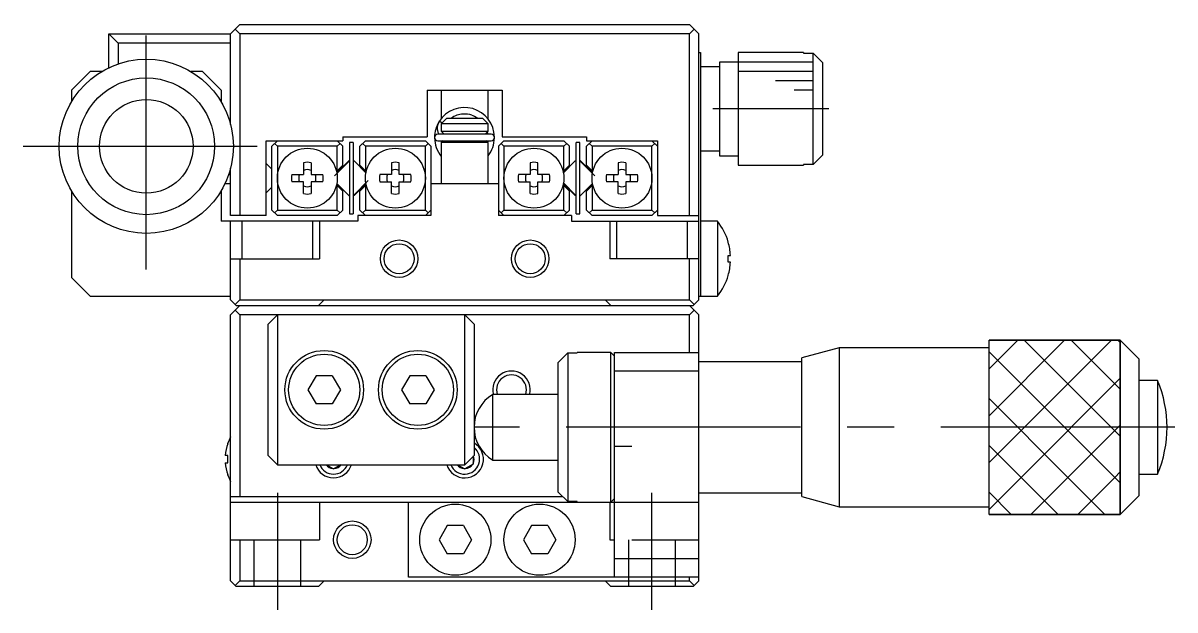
# Model space of a CAD drawing. Extents: x -5 to 371, y 36 to 269.
# Drawn here: x 136.4 to 197.9, y 60.8 to 92.2 of the extents above; entities that cross this region are included whole.
import ezdxf

# ---------------------------------------------------------------- set-up
doc = ezdxf.new("R2010")
doc.units = 0
doc.header["$LTSCALE"] = 10
doc.linetypes.add('CENTER', pattern=[2, 1.25, -0.25, 0.25, -0.25])
doc.linetypes.add('DASHED', pattern=[3.5, 2, -1.5])
doc.layers.get('0').update_dxf_attribs({"linetype": 'CONTINUOUS'})
doc.layers.add('CENTER', color=1, linetype='CENTER')

msp = doc.modelspace()

# ---------------------------------------------------------------- linework, layer by layer
at = {"color": 7, "linetype": 'CONTINUOUS'}
for p, q in [((147.933396, 92.088392), (147.433396, 91.588392)), ((147.933396, 91.588392), (147.683396, 91.838392)), ((147.933396, 92.088392), (171.933396, 92.088392)), ((172.433396, 91.588392), (171.933396, 92.088392)), ((172.183396, 91.838392), (171.933396, 91.588392)), ((140.933396, 91.588392), (141.433396, 91.088392)), ((140.933396, 91.588392), (147.433396, 91.588392)), ((140.933396, 89.786308), (140.933396, 91.588392)), ((147.433396, 91.088392), (141.433396, 91.088392)), ((141.433396, 91.088392), (141.433396, 89.989812)), ((147.433396, 86.759929), (147.433396, 91.588392)), ((171.933396, 91.588392), (147.933396, 91.588392)), ((147.933396, 91.588392), (147.933396, 81.888392)), ((171.933396, 81.888392), (171.933396, 91.588392)), ((172.433396, 77.388392), (172.433396, 91.588392)), ((172.433396, 90.588392), (172.533396, 90.588392)), ((172.533396, 90.588392), (172.533396, 77.588392)), ((178.033396, 90.588392), (174.533396, 90.588392)), ((174.533396, 90.588392), (174.533396, 84.588392)), ((178.033396, 90.588392), (178.033396, 90.561605)), ((178.033396, 90.561605), (178.533396, 90.561605)), ((178.533396, 84.615178), (178.533396, 90.561605)), ((178.533396, 90.561605), (179.033396, 90.056184)), ((173.533396, 89.838392), (172.533396, 89.838392)), ((174.533396, 90.088392), (173.533396, 90.088392)), ((173.533396, 90.088392), (173.533396, 85.088392)), ((179.033396, 90.056184), (179.033396, 85.120599)), ((139.933396, 89.588392), (138.933396, 88.588392)), ((140.562215, 89.588392), (139.933396, 89.588392)), ((145.933396, 89.588392), (145.304577, 89.588392)), ((145.933396, 89.588392), (146.933396, 88.588392)), ((138.933396, 88.588392), (138.933396, 87.959573)), ((146.933396, 88.588392), (146.933396, 87.959573)), ((157.933396, 88.588392), (161.933396, 88.588392)), ((157.933396, 88.588392), (157.933396, 86.088392)), ((158.683396, 88.588392), (158.683396, 87.068814)), ((161.183396, 87.046141), (161.183396, 88.588392)), ((161.933396, 88.588392), (161.933396, 86.088392)), ((158.493311, 86.737209), (158.48521, 86.704754)), ((158.50302, 86.769223), (158.493311, 86.737209)), ((158.514313, 86.800718), (158.50302, 86.769223)), ((158.527164, 86.831616), (158.514313, 86.800718)), ((158.54154, 86.861841), (158.527164, 86.831616)), ((158.557405, 86.891316), (158.54154, 86.861841)), ((158.579491, 86.92661), (158.553252, 86.88409)), ((158.573774, 86.918482), (158.557405, 86.891316)), ((158.574756, 86.919095), (158.573774, 86.918482)), ((158.57538, 86.919189), (158.574756, 86.919095)), ((158.577414, 86.919065), (158.57538, 86.919189)), ((158.580198, 86.918451), (158.577414, 86.919065)), ((158.579447, 86.926568), (158.737866, 86.842862)), ((158.583717, 86.917348), (158.580198, 86.918451)), ((158.587953, 86.915763), (158.583717, 86.917348)), ((158.593031, 86.91364), (158.587953, 86.915763)), ((158.598816, 86.911028), (158.593031, 86.91364)), ((158.605274, 86.907941), (158.598816, 86.911028)), ((158.612372, 86.904396), (158.605274, 86.907941)), ((158.620069, 86.900413), (158.612372, 86.904396)), ((158.628324, 86.896014), (158.620069, 86.900413)), ((158.637091, 86.891222), (158.628324, 86.896014)), ((158.646322, 86.886064), (158.637091, 86.891222)), ((158.655966, 86.880569), (158.646322, 86.886064)), ((158.665971, 86.874766), (158.655966, 86.880569)), ((158.67628, 86.868688), (158.665971, 86.874766)), ((158.686839, 86.862368), (158.67628, 86.868688)), ((158.983396, 87.088392), (158.683396, 86.788392)), ((161.183396, 86.788392), (158.683396, 86.788392)), ((158.683396, 86.788392), (158.683396, 86.388392)), ((158.697587, 86.855841), (158.686839, 86.862368)), ((158.708467, 86.849142), (158.697587, 86.855841)), ((158.719419, 86.842308), (158.708467, 86.849142)), ((158.730382, 86.835378), (158.719419, 86.842308)), ((158.983396, 87.088392), (160.883396, 87.088392)), ((160.321392, 87.245871), (160.453687, 87.193109)), ((160.453687, 87.193109), (160.545641, 87.14554)), ((160.545641, 87.14554), (160.636245, 87.088412)), ((161.183396, 86.788392), (160.883396, 87.088392)), ((161.183396, 86.388392), (161.183396, 86.788392)), ((161.29609, 86.882265), (161.274594, 86.918572)), ((161.274831, 86.917867), (161.274775, 86.918201)), ((158.470733, 86.605553), (158.469222, 86.572145)), ((158.469222, 86.572145), (158.469378, 86.538703)), ((158.469378, 86.538703), (158.471199, 86.50531)), ((158.473907, 86.638845), (158.470733, 86.605553)), ((158.471199, 86.50531), (158.474683, 86.472048)), ((158.478737, 86.671939), (158.473907, 86.638845)), ((158.474683, 86.472048), (158.479819, 86.438999)), ((158.48521, 86.704754), (158.478737, 86.671939)), ((158.479819, 86.438999), (158.486596, 86.406244)), ((158.486596, 86.406244), (158.494998, 86.373864)), ((158.494998, 86.373864), (158.505002, 86.341938)), ((161.349211, 86.235391), (158.499211, 86.235391)), ((158.505002, 86.341938), (158.516586, 86.310545)), ((158.516586, 86.310545), (158.52972, 86.279763)), ((158.52972, 86.279763), (158.544373, 86.249668)), ((158.544373, 86.249668), (158.552044, 86.235291)), ((158.683396, 86.388392), (161.183396, 86.388392)), ((158.683396, 86.388392), (158.836396, 86.235391)), ((161.030396, 86.235391), (161.183396, 86.388392)), ((161.14135, 86.346312), (161.162267, 86.234871)), ((149.333396, 85.888392), (153.433396, 85.888392)), ((149.333396, 81.888392), (149.333396, 85.888392)), ((149.933396, 85.888392), (149.633396, 85.588392)), ((149.633396, 82.188392), (149.633396, 85.588392)), ((149.933396, 85.588392), (149.783396, 85.738392)), ((153.133396, 85.588392), (149.933396, 85.588392)), ((149.933396, 85.588392), (149.933396, 82.188392)), ((153.133396, 85.888392), (153.433396, 85.588392)), ((153.283396, 85.738392), (153.133396, 85.588392)), ((153.133396, 84.28744), (153.133396, 85.588392)), ((153.433396, 86.088392), (157.933396, 86.088392)), ((153.433396, 86.088392), (153.433396, 85.888392)), ((153.433396, 84.58744), (153.433396, 85.588392)), ((153.783396, 85.788392), (153.783396, 81.988392)), ((153.983396, 85.788392), (153.783396, 85.788392)), ((153.983396, 85.788392), (153.983396, 81.988392)), ((154.633396, 85.888392), (154.333396, 85.588392)), ((154.333396, 84.58744), (154.333396, 85.588392)), ((154.633396, 85.588392), (154.483396, 85.738392)), ((154.633396, 85.888392), (157.833396, 85.888392)), ((157.833396, 85.588392), (154.633396, 85.588392)), ((154.633396, 85.588392), (154.633396, 84.28744)), ((157.833396, 85.888392), (158.133396, 85.588392)), ((157.983396, 85.738392), (157.833396, 85.588392)), ((157.833396, 82.188392), (157.833396, 85.588392)), ((158.133396, 85.588392), (158.133396, 81.888392)), ((158.499211, 85.885391), (161.349211, 85.885391)), ((158.780396, 85.885391), (158.683396, 85.788392)), ((161.183396, 85.788392), (158.683396, 85.788392)), ((158.683396, 85.788392), (158.683396, 83.588392)), ((158.700212, 85.805424), (158.68625, 85.885364)), ((161.183396, 85.788392), (161.086396, 85.885391)), ((161.16237, 85.885349), (161.151398, 85.820626)), ((161.183396, 83.588392), (161.183396, 85.788392)), ((162.033396, 85.888392), (161.733396, 85.588392)), ((161.733396, 85.588392), (161.733396, 81.888392)), ((162.033396, 85.588392), (161.883396, 85.738392)), ((161.933396, 86.088392), (166.433396, 86.088392)), ((162.033396, 85.888392), (165.233396, 85.888392)), ((165.233396, 85.588392), (162.033396, 85.588392)), ((162.033396, 85.588392), (162.033396, 82.188392)), ((165.233396, 85.888392), (165.533396, 85.588392)), ((165.383396, 85.738392), (165.233396, 85.588392)), ((165.233396, 84.28744), (165.233396, 85.588392)), ((165.533396, 84.58744), (165.533396, 85.588392)), ((165.883396, 81.988392), (165.883396, 85.788392)), ((166.083396, 85.788392), (165.883396, 85.788392)), ((166.083396, 81.988392), (166.083396, 85.788392)), ((166.433396, 86.088392), (166.433396, 85.888392)), ((166.433396, 85.888392), (170.233396, 85.888392)), ((166.733396, 85.888392), (166.433396, 85.588392)), ((166.433396, 84.58744), (166.433396, 85.588392)), ((166.733396, 85.588392), (166.583396, 85.738392)), ((169.933396, 85.588392), (166.733396, 85.588392)), ((166.733396, 85.588392), (166.733396, 84.28744)), ((169.933396, 85.888392), (170.233396, 85.588392)), ((170.083396, 85.738392), (169.933396, 85.588392)), ((169.933396, 82.188392), (169.933396, 85.588392)), ((170.233396, 85.888392), (170.233396, 81.888392)), ((172.533396, 85.338392), (173.533396, 85.338392)), ((173.533396, 85.088392), (174.533396, 85.088392)), ((179.033396, 85.120599), (178.533396, 84.615178)), ((147.433396, 81.888392), (147.433396, 84.416854)), ((149.618097, 84.388392), (149.333396, 84.673092)), ((149.618097, 84.388392), (149.618097, 83.388392)), ((151.333396, 84.714527), (151.333396, 84.088392)), ((151.733396, 84.714527), (151.733396, 84.088392)), ((152.981835, 84.012135), (153.759652, 84.789953)), ((153.433396, 84.58744), (153.09274, 84.246784)), ((153.724297, 84.789953), (153.107798, 84.173453)), ((154.658995, 84.173453), (154.042495, 84.789953)), ((154.333396, 84.58744), (154.674052, 84.246784)), ((156.033396, 84.714527), (156.033396, 84.088392)), ((156.433396, 84.088392), (156.433396, 84.714527)), ((163.433396, 84.714527), (163.433396, 84.088392)), ((163.833396, 84.088392), (163.833396, 84.714527)), ((165.19274, 84.246784), (165.533396, 84.58744)), ((165.824297, 84.789953), (165.207798, 84.173453)), ((166.10714, 84.789953), (166.884958, 84.012135)), ((166.758995, 84.173453), (166.142495, 84.789953)), ((166.433396, 84.58744), (166.774052, 84.246784)), ((168.133396, 84.714527), (168.133396, 84.088392)), ((168.533396, 84.714527), (168.533396, 84.088392)), ((174.533396, 84.588392), (178.033396, 84.588392)), ((178.533396, 84.615178), (178.033396, 84.615178)), ((178.033396, 84.615178), (178.033396, 84.588392)), ((147.334816, 84.088392), (147.433396, 84.088392)), ((150.707261, 84.088392), (151.333396, 84.088392)), ((151.333396, 83.688392), (150.707261, 83.688392)), ((151.333396, 83.062256), (151.333396, 83.688392)), ((151.733396, 84.088392), (152.359532, 84.088392)), ((151.733396, 83.688392), (151.733396, 83.062256)), ((152.359532, 83.688392), (151.733396, 83.688392)), ((154.784958, 83.764647), (154.00714, 82.98683)), ((156.033396, 84.088392), (155.407261, 84.088392)), ((155.407261, 83.688392), (156.033396, 83.688392)), ((156.033396, 83.062256), (156.033396, 83.688392)), ((157.059532, 84.088392), (156.433396, 84.088392)), ((156.433396, 83.062256), (156.433396, 83.688392)), ((156.433396, 83.688392), (157.059532, 83.688392)), ((163.433396, 84.088392), (162.807261, 84.088392)), ((162.807261, 83.688392), (163.433396, 83.688392)), ((163.433396, 83.062256), (163.433396, 83.688392)), ((164.459532, 84.088392), (163.833396, 84.088392)), ((163.833396, 83.062256), (163.833396, 83.688392)), ((163.833396, 83.688392), (164.459532, 83.688392)), ((167.507261, 84.088392), (168.133396, 84.088392)), ((168.133396, 83.688392), (167.507261, 83.688392)), ((168.133396, 83.062256), (168.133396, 83.688392)), ((168.533396, 84.088392), (169.159532, 84.088392)), ((168.533396, 83.688392), (168.533396, 83.062256)), ((169.159532, 83.688392), (168.533396, 83.688392)), ((138.933396, 83.21721), (138.933396, 78.588392)), ((146.933396, 83.21721), (146.933396, 81.588392)), ((147.433396, 83.588392), (147.131312, 83.588392)), ((149.333396, 83.103691), (149.618097, 83.388392)), ((153.09274, 83.529999), (153.433396, 83.189343)), ((153.107798, 83.60333), (153.724297, 82.98683)), ((153.133396, 82.188392), (153.133396, 83.489343)), ((153.433396, 82.188392), (153.433396, 83.189343)), ((154.042495, 82.98683), (154.658995, 83.60333)), ((154.674052, 83.529999), (154.333396, 83.189343)), ((154.333396, 82.188392), (154.333396, 83.189343)), ((154.633396, 83.489343), (154.633396, 82.188392)), ((161.733396, 83.588392), (158.133396, 83.588392)), ((165.533396, 83.189343), (165.19274, 83.529999)), ((165.207798, 83.60333), (165.824297, 82.98683)), ((165.859653, 82.986831), (165.212965, 83.633517)), ((165.233396, 82.188392), (165.233396, 83.489343)), ((165.533396, 82.188392), (165.533396, 83.189343)), ((166.142495, 82.98683), (166.758995, 83.60333)), ((166.774052, 83.529999), (166.433396, 83.189343)), ((166.433396, 82.188392), (166.433396, 83.189343)), ((166.733396, 83.489343), (166.733396, 82.188392)), ((149.333396, 81.888392), (147.433396, 81.888392)), ((149.633396, 82.188392), (149.933396, 81.888392)), ((149.783396, 82.038392), (149.933396, 82.188392)), ((149.933396, 82.188392), (153.133396, 82.188392)), ((153.133396, 81.888392), (149.933396, 81.888392)), ((153.133396, 82.188392), (153.283396, 82.038392)), ((153.133396, 81.888392), (153.433396, 82.188392)), ((153.783396, 81.988392), (153.983396, 81.988392)), ((154.233396, 81.888392), (154.233396, 81.588392)), ((158.133396, 81.888392), (154.233396, 81.888392)), ((154.333396, 82.188392), (154.633396, 81.888392)), ((154.483396, 82.038392), (154.633396, 82.188392)), ((154.633396, 82.188392), (157.833396, 82.188392)), ((157.833396, 82.188392), (157.983396, 82.038392)), ((157.833396, 81.888392), (158.133396, 82.188392)), ((161.733396, 82.188392), (162.033396, 81.888392)), ((165.633396, 81.888392), (161.733396, 81.888392)), ((161.883396, 82.038392), (162.033396, 82.188392)), ((162.033396, 82.188392), (165.233396, 82.188392)), ((165.233396, 82.188392), (165.383396, 82.038392)), ((165.233396, 81.888392), (165.533396, 82.188392)), ((165.633396, 81.888392), (165.633396, 81.588392)), ((165.883396, 81.988392), (166.083396, 81.988392)), ((166.433396, 82.188392), (166.733396, 81.888392)), ((166.583396, 82.038392), (166.733396, 82.188392)), ((166.733396, 82.188392), (169.933396, 82.188392)), ((169.933396, 81.888392), (166.733396, 81.888392)), ((169.933396, 82.188392), (170.083396, 82.038392)), ((169.933396, 81.888392), (170.233396, 82.188392)), ((170.233396, 81.888392), (172.433396, 81.888392)), ((154.233396, 81.588392), (146.933396, 81.588392)), ((147.433396, 77.388392), (147.433396, 81.588392)), ((148.033396, 81.588392), (148.033396, 79.588392)), ((151.833396, 79.588392), (151.833396, 81.588392)), ((152.183396, 81.588392), (152.183396, 79.588392)), ((165.633396, 81.588392), (172.433396, 81.588392)), ((167.683396, 81.588392), (167.683396, 79.588392)), ((168.033396, 81.588392), (168.033396, 79.588392)), ((171.833396, 79.588392), (171.833396, 81.588392)), ((173.431395, 81.588392), (172.533396, 81.588392)), ((173.431395, 81.588392), (173.431395, 77.588392)), ((174.002918, 80.474753), (174.00754, 80.477007)), ((147.433396, 79.588392), (152.183396, 79.588392)), ((147.933396, 79.588392), (147.933396, 77.388392)), ((172.433396, 79.588392), (167.683396, 79.588392)), ((171.933396, 77.388392), (171.933396, 79.588392)), ((174.002918, 79.768392), (174.123255, 79.768392)), ((174.002918, 79.408392), (174.002918, 79.768392)), ((174.123255, 79.408392), (174.002918, 79.408392)), ((138.933396, 78.588392), (139.933396, 77.588392)), ((174.00754, 78.699776), (174.002918, 78.70203)), ((139.933396, 77.588392), (147.433396, 77.588392)), ((172.433396, 77.588392), (173.431395, 77.588392)), ((147.733396, 77.088392), (147.433396, 77.388392)), ((147.933396, 77.088392), (147.433396, 76.588392)), ((147.933396, 77.388392), (147.683396, 77.138392)), ((147.733396, 77.088392), (172.133396, 77.088392)), ((147.933396, 77.388392), (171.933396, 77.388392)), ((152.133396, 77.088392), (152.433396, 77.388392)), ((167.433396, 77.388392), (167.733396, 77.088392)), ((172.183396, 77.138392), (171.933396, 77.388392)), ((172.433396, 76.588392), (171.933396, 77.088392)), ((172.133396, 77.088392), (172.433396, 77.388392)), ((147.433396, 62.388392), (147.433396, 76.588392)), ((147.933396, 76.588392), (147.683396, 76.838392)), ((147.933396, 76.588392), (147.933396, 66.888392)), ((171.933396, 76.588392), (147.933396, 76.588392)), ((149.433396, 76.088392), (149.933396, 76.588392)), ((149.933396, 76.588392), (149.933396, 68.588392)), ((159.933396, 68.588392), (159.933396, 76.588392)), ((159.933396, 76.588392), (160.433396, 76.088392)), ((172.183396, 76.838392), (171.933396, 76.588392)), ((171.933396, 74.588392), (171.933396, 76.588392)), ((172.433396, 62.388392), (172.433396, 76.588392)), ((149.433396, 69.088392), (149.433396, 76.088392)), ((160.433396, 76.088392), (160.433396, 69.088392)), ((194.933396, 75.238392), (187.933396, 75.238392)), ((187.933396, 65.938392), (187.933396, 75.238392)), ((195.933396, 74.238392), (194.933396, 75.238392)), ((194.933396, 65.938392), (194.933396, 75.238392)), ((164.933396, 74.052493), (165.433396, 74.557018)), ((165.433396, 74.557018), (165.433396, 66.619765)), ((165.433396, 74.557018), (165.933396, 74.557018)), ((167.733396, 74.588392), (165.933396, 74.588392)), ((165.933396, 74.557018), (165.933396, 74.588392)), ((167.933396, 74.388392), (167.733396, 74.588392)), ((167.733396, 66.588392), (167.733396, 74.588392)), ((167.933396, 74.588392), (172.433396, 74.588392)), ((167.933396, 62.588392), (167.933396, 74.588392)), ((179.933396, 74.838392), (177.933396, 74.288392)), ((187.933396, 74.838392), (179.933396, 74.838392)), ((179.933396, 74.838392), (179.933396, 66.338392)), ((164.933396, 67.12429), (164.933396, 74.052493)), ((177.933396, 74.088392), (172.433396, 74.088392)), ((177.933396, 66.888392), (177.933396, 74.288392)), ((195.933396, 74.238392), (195.933396, 66.938392)), ((152.000383, 73.338392), (151.567371, 72.588392)), ((152.866409, 73.338392), (152.000383, 73.338392)), ((152.866409, 73.338392), (153.299421, 72.588392)), ((157.000383, 73.338392), (156.567371, 72.588392)), ((157.866409, 73.338392), (157.000383, 73.338392)), ((157.866409, 73.338392), (158.299421, 72.588392)), ((172.433396, 73.588392), (167.933396, 73.588392)), ((151.567371, 72.588392), (152.000383, 71.838392)), ((153.299421, 72.588392), (152.866409, 71.838392)), ((156.567371, 72.588392), (157.000383, 71.838392)), ((158.299421, 72.588392), (157.866409, 71.838392)), ((196.933396, 73.088392), (195.933396, 73.088392)), ((196.933396, 73.088392), (196.933396, 68.088392)), ((164.933396, 72.338392), (161.433396, 72.338392)), ((161.433396, 68.838392), (161.433396, 72.338392)), ((152.866409, 71.838392), (152.000383, 71.838392)), ((157.866409, 71.838392), (157.000383, 71.838392)), ((147.282333, 69.714527), (147.282333, 69.738392)), ((147.282333, 69.088392), (147.149448, 69.088392)), ((147.282333, 68.688392), (147.282333, 69.088392)), ((149.933396, 68.588392), (149.433396, 69.088392)), ((160.433397, 69.088391), (159.933396, 68.588392)), ((160.383396, 69.038392), (160.383396, 68.628584)), ((147.149448, 68.688392), (147.282333, 68.688392)), ((149.933396, 68.588392), (159.933396, 68.588392)), ((152.553011, 68.588392), (152.933396, 68.368776)), ((153.313781, 68.588392), (152.933396, 68.368777)), ((159.553011, 68.588392), (159.933396, 68.368776)), ((160.383396, 68.628584), (159.933396, 68.368777)), ((161.433396, 68.838392), (164.933396, 68.838392)), ((147.282333, 68.038392), (147.282333, 68.062256)), ((195.933396, 68.088392), (196.933396, 68.088392)), ((165.433396, 66.619765), (164.933396, 67.12429)), ((172.433396, 67.088392), (177.933396, 67.088392)), ((147.433396, 66.888392), (165.167179, 66.888392)), ((147.433396, 66.588392), (167.933396, 66.588392)), ((152.183396, 66.588392), (152.183396, 64.588392)), ((156.933396, 62.588392), (156.933396, 66.588392)), ((165.933396, 66.619765), (165.433396, 66.619765)), ((165.933396, 66.588392), (165.933396, 66.619765)), ((167.733396, 66.588392), (167.933396, 66.788392)), ((177.933396, 66.888392), (179.933396, 66.338392)), ((194.933396, 65.938392), (195.933396, 66.938392)), ((179.933396, 66.338392), (187.933396, 66.338392)), ((187.933396, 65.938392), (194.933396, 65.938392)), ((159.000383, 65.338392), (158.567371, 64.588392)), ((159.866409, 65.338392), (159.000383, 65.338392)), ((159.866409, 65.338392), (160.299421, 64.588392)), ((163.500383, 65.338392), (163.067371, 64.588392)), ((164.366409, 65.338392), (163.500383, 65.338392)), ((164.366409, 65.338392), (164.799421, 64.588392)), ((147.433396, 64.588392), (152.183396, 64.588392)), ((147.933396, 64.588392), (147.933396, 62.388392)), ((158.567371, 64.588392), (159.000383, 63.838392)), ((160.299421, 64.588392), (159.866409, 63.838392)), ((163.067371, 64.588392), (163.500383, 63.838392)), ((164.799421, 64.588392), (164.366409, 63.838392)), ((159.866409, 63.838392), (159.000383, 63.838392)), ((164.366409, 63.838392), (163.500383, 63.838392)), ((167.933396, 63.588392), (172.433396, 63.588392)), ((147.733396, 62.088392), (147.433396, 62.388392)), ((147.933396, 62.388392), (147.683396, 62.138392)), ((147.933396, 62.388392), (171.933396, 62.388392)), ((152.433396, 62.388392), (152.133396, 62.088392)), ((172.433396, 62.588392), (156.933396, 62.588392)), ((167.433396, 62.388392), (167.733396, 62.088392)), ((171.933396, 62.388392), (171.933396, 62.588392)), ((172.183396, 62.138392), (171.933396, 62.388392)), ((172.133396, 62.088392), (172.433396, 62.388392)), ((152.133396, 62.088392), (147.733396, 62.088392)), ((172.133396, 62.088392), (167.733396, 62.088392))]:
    msp.add_line(p, q, dxfattribs=at)
at = {"color": 3, "linetype": 'CONTINUOUS'}
for p, q in [((178.533396, 90.088392), (174.533396, 90.088392)), ((178.533396, 89.588392), (174.533396, 89.588392)), ((178.533396, 89.088392), (176.533396, 89.088392)), ((178.533396, 88.588392), (177.533396, 88.588392)), ((187.933396, 73.703401), (189.468387, 75.238392)), ((187.933396, 71.203401), (191.968387, 75.238392)), ((187.933396, 68.703401), (194.468387, 75.238392)), ((187.933396, 65.938392), (187.933396, 75.238392)), ((187.933396, 75.238392), (194.933396, 75.238392)), ((189.814821, 75.238392), (194.933396, 70.119816)), ((192.314821, 75.238392), (194.933396, 72.619816)), ((194.814821, 75.238392), (194.933396, 75.119816)), ((194.933396, 75.238392), (194.933396, 65.938392)), ((187.933396, 74.619816), (194.641604, 67.911608)), ((189.641604, 67.911608), (194.933396, 73.203401)), ((187.933396, 72.119816), (192.141604, 67.911608)), ((192.141604, 67.911608), (194.933396, 70.703401)), ((187.933396, 69.619816), (189.641604, 67.911608)), ((187.933396, 66.203401), (189.641604, 67.911608)), ((189.641604, 67.911608), (191.614821, 65.938392)), ((190.168387, 65.938392), (192.141604, 67.911608)), ((192.141604, 67.911608), (194.114821, 65.938392)), ((192.668387, 65.938392), (194.641604, 67.911608)), ((194.641604, 67.911608), (194.933396, 68.203401)), ((194.641604, 67.911608), (194.933396, 67.619816)), ((187.933396, 67.119816), (189.114821, 65.938392)), ((194.933396, 65.938392), (187.933396, 65.938392))]:
    msp.add_line(p, q, dxfattribs=at)
at = {"color": 3, "linetype": 'DASHED'}
for p, q in [((167.933396, 69.588392), (168.867805, 69.588392)), ((167.683396, 66.588392), (167.683396, 64.588392)), ((167.933396, 66.588392), (172.433396, 66.588392)), ((148.683396, 64.588392), (148.683396, 62.088392)), ((151.183396, 62.088392), (151.183396, 64.588392)), ((167.683396, 64.588392), (167.933396, 64.588392)), ((168.683396, 64.588392), (168.683396, 62.088392)), ((168.867805, 64.588392), (172.433396, 64.588392)), ((171.183396, 62.088392), (171.183396, 64.588392))]:
    msp.add_line(p, q, dxfattribs=at)
at = {"color": 7, "linetype": 'CONTINUOUS'}
for centre, radius in [((142.933396, 85.588392), 4.65), ((142.933396, 85.588392), 3.65), ((142.933396, 85.588392), 2.5), ((151.533396, 83.888392), 1.6), ((156.233396, 83.888392), 1.6), ((163.633396, 83.888392), 1.6), ((168.333396, 83.888392), 1.6), ((156.433396, 79.588392), 0.8), ((163.433396, 79.588392), 0.8), ((152.433396, 72.588392), 2.1), ((152.433396, 72.588392), 1.9), ((157.433396, 72.588392), 2.1), ((157.433396, 72.588392), 1.9), ((159.433396, 64.588392), 1.9), ((163.933396, 64.588392), 1.9), ((153.933396, 64.588392), 0.8)]:
    msp.add_circle(centre, radius, dxfattribs=at)
at = {"color": 3, "linetype": 'CONTINUOUS'}
for centre in [(156.433396, 79.588392), (163.433396, 79.588392), (153.933396, 64.588392)]:
    msp.add_circle(centre, 1, dxfattribs=at)
at = {"color": 7, "linetype": 'CONTINUOUS'}
for centre, radius, start, end in [((159.924055, 86.060029), 1.599541, 0.673795, 147.556406), ((159.929345, 86.058938), 1.604526, 149.051662, 179.270999), ((159.9245, 86.060227), 1.250623, 93.38535692, 124.67759505), ((159.924309, 86.065015), 1.245832, 71.4138914, 93.38958289), ((158.499211, 86.060391), 0.175, 90, 270), ((161.349211, 86.060391), 0.175, 270, 90), ((159.921602, 86.059782), 1.596713, 180.674653, 219.136273), ((159.919128, 86.06223), 1.604524, 322.005858, 359.271239), ((151.533396, 83.888392), 0.85, 76.391039, 103.608961), ((151.533396, 83.888392), 0.459295, 64.186081, 115.813919), ((153.865718, 84.648531), 0.2, 114.306117, 135), ((153.901074, 84.648531), 0.2, 126.042724, 135), ((153.901074, 84.648531), 0.2, 45, 65.693883), ((156.233396, 83.888392), 0.85, 76.391039, 103.608961), ((156.233396, 83.888392), 0.459295, 64.186081, 115.813919), ((163.633396, 83.888392), 0.85, 76.391039, 103.608961), ((163.633396, 83.888392), 0.459295, 64.186081, 115.813919), ((165.965718, 84.648531), 0.2, 114.306116, 135), ((166.001074, 84.648531), 0.2, 45, 65.693883), ((165.965718, 84.648531), 0.2, 45, 53.957276), ((168.333396, 83.888392), 0.85, 76.391039, 103.608961), ((168.333396, 83.888392), 0.459295, 64.186081, 115.813919), ((151.533396, 83.888392), 0.85, 166.391039, 193.608961), ((151.533396, 83.888392), 0.459295, 154.186081, 205.813919), ((151.533396, 83.888392), 0.459295, 334.186081, 25.813919), ((151.533396, 83.888392), 0.85, 346.391039, 13.608961), ((156.233396, 83.888392), 0.85, 166.391039, 193.608961), ((156.233396, 83.888392), 0.459295, 154.186081, 205.813919), ((156.233396, 83.888392), 0.459295, 334.186081, 25.813919), ((156.233396, 83.888392), 0.85, 346.391039, 13.608961), ((163.633396, 83.888392), 0.85, 166.391039, 193.608961), ((163.633396, 83.888392), 0.459295, 154.186081, 205.813919), ((163.633396, 83.888392), 0.459295, 334.186081, 25.813919), ((163.633396, 83.888392), 0.85, 346.391039, 13.608961), ((168.333396, 83.888392), 0.85, 166.391039, 193.608961), ((168.333396, 83.888392), 0.459295, 154.186081, 205.813919), ((168.333396, 83.888392), 0.459295, 334.186081, 25.813919), ((168.333396, 83.888392), 0.85, 346.391039, 13.608961), ((151.533396, 83.888392), 0.459295, 244.186081, 295.813919), ((151.533396, 83.888392), 0.85, 256.391039, 283.608961), ((156.233396, 83.888392), 0.459295, 244.186081, 295.813919), ((156.233396, 83.888392), 0.85, 256.391039, 283.608961), ((163.633396, 83.888392), 0.459295, 244.186081, 295.813919), ((163.633396, 83.888392), 0.85, 256.391039, 283.608961), ((168.333396, 83.888392), 0.459295, 244.186081, 295.813919), ((168.333396, 83.888392), 0.85, 256.391039, 283.608961), ((153.865718, 83.128252), 0.2, 225, 245.693883), ((153.865718, 83.128252), 0.2, 306.042724, 315), ((153.901074, 83.128252), 0.2, 294.306116, 315), ((165.965718, 83.128252), 0.2, 225, 245.693884), ((166.001074, 83.128252), 0.2, 225, 233.957277), ((166.001074, 83.128252), 0.2, 294.306117, 315), ((170.933396, 79.588392), 3.2, 16.122533, 38.682187), ((170.933396, 79.588392), 3.194933, 3.229709, 16.106712), ((170.933396, 79.588392), 3.194933, 343.893288, 356.770291), ((170.933396, 79.588392), 3.2, 321.317813, 343.877467), ((162.433396, 72.588392), 0.8, 341.790043, 198.209957), ((190.933396, 70.588392), 6.5, 337.380135, 22.619865), ((162.464646, 70.588392), 2.03125, 120.510237, 239.489763), ((149.633396, 68.888392), 2.491987, 160.639136, 175.396648), ((149.633396, 68.888392), 2.5, 151.642363, 160.123126), ((159.933396, 68.888392), 0.8, 202.024313, 51.317813), ((159.933396, 68.888392), 0.5, 334.158067, 19.89591), ((149.633396, 68.888392), 2.491987, 184.603352, 199.360864), ((152.933396, 68.888392), 0.8, 202.024313, 337.975687), ((152.933396, 68.888392), 0.5, 216.869898, 265.841933), ((152.933396, 68.888392), 0.5, 274.158067, 323.130102), ((159.933396, 68.888392), 0.5, 216.869898, 265.841933), ((159.933396, 68.888392), 0.5, 274.158067, 325.841933), ((149.633396, 68.888392), 2.5, 199.876874, 208.357637)]:
    msp.add_arc(centre, radius, start, end, dxfattribs=at)
at = {"color": 3, "linetype": 'CONTINUOUS'}
for centre, start, end in [((162.433396, 72.588392), 345.522488, 194.477512), ((159.933396, 68.888392), 197.457603, 60), ((152.933396, 68.888392), 197.457603, 342.542397)]:
    msp.add_arc(centre, 1, start, end, dxfattribs=at)
at = {"layer": 'CENTER', "color": 1, "linetype": 'CENTER'}
for p, q in [((142.933396, 79.008392), (142.933396, 92.168392)), ((179.383396, 87.588392), (173.183396, 87.588392)), ((136.353396, 85.588392), (149.513396, 85.588392)), ((197.858396, 70.588392), (160.433396, 70.588392)), ((149.933396, 67.088392), (149.933396, 60.838392)), ((169.933396, 60.838392), (169.933396, 67.088392))]:
    msp.add_line(p, q, dxfattribs=at)

doc.saveas('drawing.dxf')
